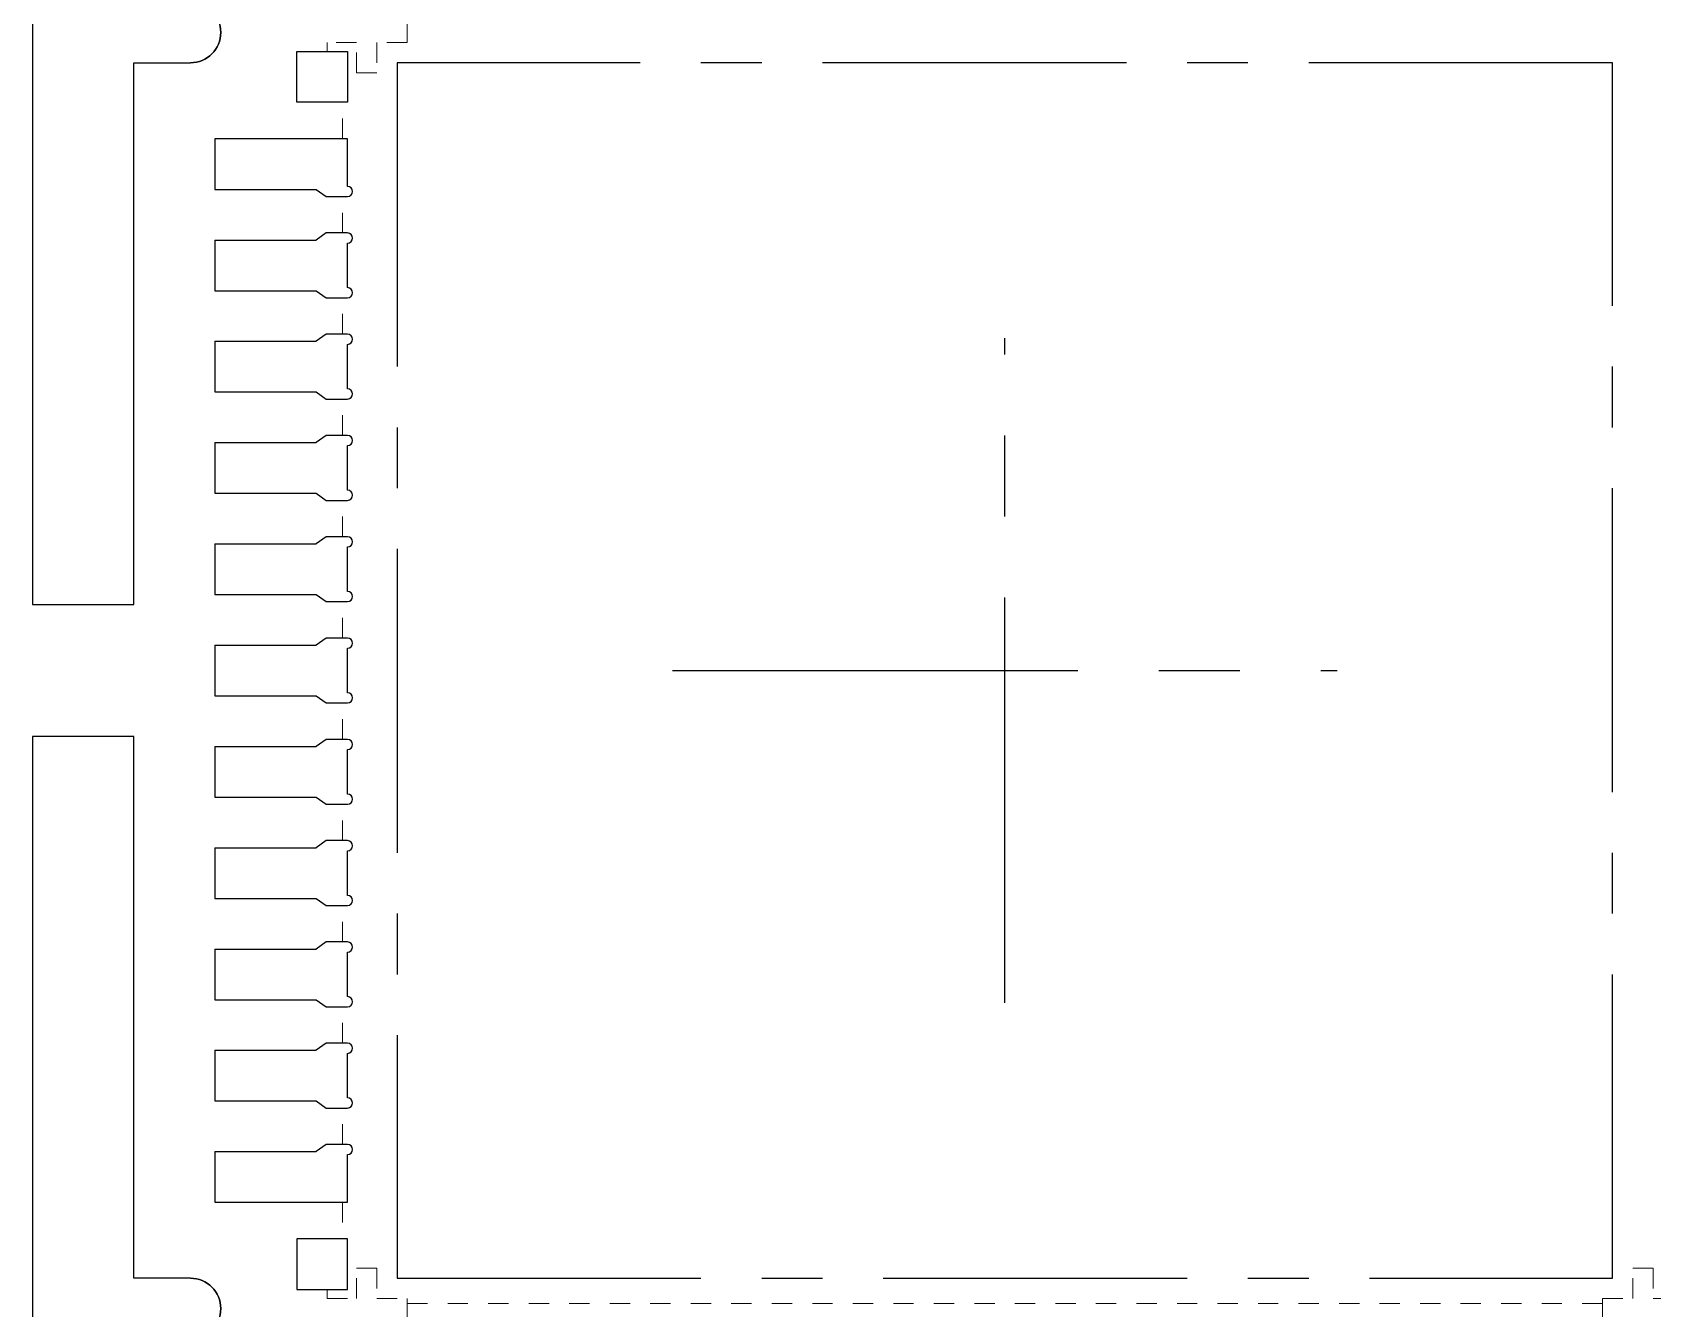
# Model space of a CAD drawing. Header units: millimetres. Extents: x 586 to 984, y 385 to 645.
# Drawn here: x 659.08 to 667.08, y 544.09 to 550.39 of the extents above; entities that cross this region are included whole.
import ezdxf

# ---------------------------------------------------------------- set-up
doc = ezdxf.new("R2010")
doc.units = ezdxf.units.MM
doc.linetypes.add('CENTER', pattern=[2, 1.25, -0.25, 0.25, -0.25])
doc.linetypes.add('HIDDEN', pattern=[0.375, 0.25, -0.125])
for name, color, linetype in [('1', 7, 'Continuous'), ('1D', 4, 'Continuous'), ('center', 1, 'Continuous'), ('LFBOT', 4, 'Continuous'), ('LFTOP', 7, 'Continuous'), ('PKG', 2, 'Continuous')]:
    doc.layers.add(name, color=color, linetype=linetype)

msp = doc.modelspace()

# ---------------------------------------------------------------- linework, layer by layer
at = {"layer": '1', "elevation": -0.0958}
for points in [[(659.8584, 550.5369), (659.5784, 550.5369), (659.5784, 553.2119), (659.0784, 553.2119), (659.0784, 547.5619), (659.5784, 547.5619), (659.5784, 550.2369), (659.8584, 550.2369, 1), (659.8584, 550.5369, -1), (659.8584, 550.2369)], [(659.8584, 544.2369), (659.5784, 544.2369), (659.5784, 546.9119), (659.0784, 546.9119), (659.0784, 541.2619), (659.5784, 541.2619), (659.5784, 543.9369), (659.8584, 543.9369, 1), (659.8584, 544.2369, -1), (659.8584, 543.9369)]]:
    msp.add_lwpolyline(points, format="xyb", dxfattribs=at)
at = {"layer": '1D', "linetype": 'HIDDEN', "lineweight": 0, "ltscale": 0.25, "elevation": -0.0958}
for points in [[(660.5334, 550.4819), (660.5334, 550.4369), (660.6784, 550.4369), (660.6784, 550.5869), (660.7784, 550.5869), (660.7784, 550.4369), (660.9284, 550.4369), (660.9284, 550.3369), (660.7784, 550.3369), (660.7784, 550.1869), (660.6784, 550.1869), (660.6784, 550.3369), (660.5334, 550.3369), (660.5334, 550.2919)], [(660.5334, 544.1819), (660.5334, 544.1369), (660.6784, 544.1369), (660.6784, 544.2869), (660.7784, 544.2869), (660.7784, 544.1369), (660.9284, 544.1369), (660.9284, 544.0369), (660.7784, 544.0369), (660.7784, 543.8869), (660.6784, 543.8869), (660.6784, 544.0369), (660.5334, 544.0369), (660.5334, 543.9919)]]:
    msp.add_lwpolyline(points, dxfattribs=at)
msp.add_lwpolyline([(667.2284, 544.0369), (667.0784, 544.0369), (667.0784, 543.8869), (666.9784, 543.8869), (666.9784, 544.0369), (666.8284, 544.0369), (666.8284, 544.1369), (666.9784, 544.1369), (666.9784, 544.2869), (667.0784, 544.2869), (667.0784, 544.1369), (667.2284, 544.1369)], close=True, dxfattribs=at)
at = {"layer": '1D', "linetype": 'HIDDEN', "lineweight": 0, "ltscale": 0.3, "elevation": -0.0958}
msp.add_lwpolyline([(666.8284, 544.1119), (660.9284, 544.1119)], dxfattribs=at)
at = {"layer": 'center', "linetype": 'CENTER', "ltscale": 1.6}
for p, q in [((663.8784, 545.5969, -0.0958), (663.8784, 548.8769, -0.0958)), ((662.2384, 547.2369, -0.0958), (665.5184, 547.2369, -0.0958))]:
    msp.add_line(p, q, dxfattribs=at)
at = {"layer": 'LFBOT', "linetype": 'HIDDEN', "lineweight": 5, "ltscale": 0.3}
for p, q in [((660.6084, 549.8619, -0.0958), (660.6084, 550.0419, -0.0958)), ((660.6084, 549.3969, -0.0958), (660.6084, 549.5769, -0.0958)), ((660.6084, 548.8969, -0.0958), (660.6084, 549.0769, -0.0958)), ((660.6084, 548.3969, -0.0958), (660.6084, 548.5769, -0.0958)), ((660.6084, 547.8969, -0.0958), (660.6084, 548.0769, -0.0958)), ((660.6084, 547.3969, -0.0958), (660.6084, 547.5769, -0.0958)), ((660.6084, 546.8969, -0.0958), (660.6084, 547.0769, -0.0958)), ((660.6084, 546.3969, -0.0958), (660.6084, 546.5769, -0.0958)), ((660.6084, 545.8969, -0.0958), (660.6084, 546.0769, -0.0958)), ((660.6084, 545.3969, -0.0958), (660.6084, 545.5769, -0.0958)), ((660.6084, 544.8969, -0.0958), (660.6084, 545.0769, -0.0958)), ((660.6084, 544.6119, -0.0958), (660.6084, 544.4319, -0.0958))]:
    msp.add_line(p, q, dxfattribs=at)
at = {"layer": 'LFTOP', "color": 7}
for p, q in [((660.6334, 549.8619, -0.0958), (659.9784, 549.8619, -0.0958)), ((660.6334, 549.6269, -0.0958), (660.6334, 549.8619, -0.0958)), ((659.9784, 549.6119, -0.0958), (660.4784, 549.6119, -0.0958)), ((660.4784, 549.6119, -0.0958), (660.5284, 549.5769, -0.0958)), ((660.5284, 549.5769, -0.0958), (660.6334, 549.5769, -0.0958)), ((659.9784, 549.3619, -0.0958), (660.4784, 549.3619, -0.0958)), ((660.5284, 549.3969, -0.0958), (660.4784, 549.3619, -0.0958)), ((660.6334, 549.3969, -0.0958), (660.5284, 549.3969, -0.0958)), ((660.6334, 549.1269, -0.0958), (660.6334, 549.3469, -0.0958)), ((659.9784, 549.1119, -0.0958), (660.4784, 549.1119, -0.0958)), ((660.4784, 549.1119, -0.0958), (660.5284, 549.0769, -0.0958)), ((660.5284, 549.0769, -0.0958), (660.6334, 549.0769, -0.0958)), ((660.5284, 548.8969, -0.0958), (660.4784, 548.8619, -0.0958)), ((660.6334, 548.8969, -0.0958), (660.5284, 548.8969, -0.0958)), ((659.9784, 548.8619, -0.0958), (660.4784, 548.8619, -0.0958)), ((660.6334, 548.6269, -0.0958), (660.6334, 548.8469, -0.0958)), ((659.9784, 548.6119, -0.0958), (660.4784, 548.6119, -0.0958)), ((660.4784, 548.6119, -0.0958), (660.5284, 548.5769, -0.0958)), ((660.5284, 548.5769, -0.0958), (660.6334, 548.5769, -0.0958)), ((660.5284, 548.3969, -0.0958), (660.4784, 548.3619, -0.0958)), ((660.6334, 548.3969, -0.0958), (660.5284, 548.3969, -0.0958)), ((659.9784, 548.3619, -0.0958), (660.4784, 548.3619, -0.0958)), ((660.6334, 548.1269, -0.0958), (660.6334, 548.3469, -0.0958)), ((659.9784, 548.1119, -0.0958), (660.4784, 548.1119, -0.0958)), ((660.4784, 548.1119, -0.0958), (660.5284, 548.0769, -0.0958)), ((660.5284, 548.0769, -0.0958), (660.6334, 548.0769, -0.0958)), ((659.9784, 547.8619, -0.0958), (660.4784, 547.8619, -0.0958)), ((660.5284, 547.8969, -0.0958), (660.4784, 547.8619, -0.0958)), ((660.6334, 547.8969, -0.0958), (660.5284, 547.8969, -0.0958)), ((660.6334, 547.6269, -0.0958), (660.6334, 547.8469, -0.0958)), ((659.9784, 547.6119, -0.0958), (660.4784, 547.6119, -0.0958)), ((660.4784, 547.6119, -0.0958), (660.5284, 547.5769, -0.0958)), ((660.5284, 547.5769, -0.0958), (660.6334, 547.5769, -0.0958)), ((659.9784, 547.3619, -0.0958), (660.4784, 547.3619, -0.0958)), ((660.5284, 547.3969, -0.0958), (660.4784, 547.3619, -0.0958)), ((660.6334, 547.3969, -0.0958), (660.5284, 547.3969, -0.0958)), ((660.6334, 547.1269, -0.0958), (660.6334, 547.3469, -0.0958)), ((659.9784, 547.1119, -0.0958), (660.4784, 547.1119, -0.0958)), ((660.4784, 547.1119, -0.0958), (660.5284, 547.0769, -0.0958)), ((660.5284, 547.0769, -0.0958), (660.6334, 547.0769, -0.0958)), ((660.5284, 546.8969, -0.0958), (660.4784, 546.8619, -0.0958)), ((660.6334, 546.8969, -0.0958), (660.5284, 546.8969, -0.0958)), ((659.9784, 546.8619, -0.0958), (660.4784, 546.8619, -0.0958)), ((660.6334, 546.6269, -0.0958), (660.6334, 546.8469, -0.0958)), ((659.9784, 546.6119, -0.0958), (660.4784, 546.6119, -0.0958)), ((660.4784, 546.6119, -0.0958), (660.5284, 546.5769, -0.0958)), ((660.5284, 546.5769, -0.0958), (660.6334, 546.5769, -0.0958)), ((660.5284, 546.3969, -0.0958), (660.4784, 546.3619, -0.0958)), ((660.6334, 546.3969, -0.0958), (660.5284, 546.3969, -0.0958)), ((659.9784, 546.3619, -0.0958), (660.4784, 546.3619, -0.0958)), ((660.6334, 546.1269, -0.0958), (660.6334, 546.3469, -0.0958)), ((659.9784, 546.1119, -0.0958), (660.4784, 546.1119, -0.0958)), ((660.4784, 546.1119, -0.0958), (660.5284, 546.0769, -0.0958)), ((660.5284, 546.0769, -0.0958), (660.6334, 546.0769, -0.0958)), ((659.9784, 545.8619, -0.0958), (660.4784, 545.8619, -0.0958)), ((660.5284, 545.8969, -0.0958), (660.4784, 545.8619, -0.0958)), ((660.6334, 545.8969, -0.0958), (660.5284, 545.8969, -0.0958)), ((660.6334, 545.6269, -0.0958), (660.6334, 545.8469, -0.0958)), ((659.9784, 545.6119, -0.0958), (660.4784, 545.6119, -0.0958)), ((660.4784, 545.6119, -0.0958), (660.5284, 545.5769, -0.0958)), ((660.5284, 545.5769, -0.0958), (660.6334, 545.5769, -0.0958)), ((659.9784, 545.3619, -0.0958), (660.4784, 545.3619, -0.0958)), ((660.5284, 545.3969, -0.0958), (660.4784, 545.3619, -0.0958)), ((660.6334, 545.3969, -0.0958), (660.5284, 545.3969, -0.0958)), ((660.6334, 545.1269, -0.0958), (660.6334, 545.3469, -0.0958)), ((659.9784, 545.1119, -0.0958), (660.4784, 545.1119, -0.0958)), ((660.4784, 545.1119, -0.0958), (660.5284, 545.0769, -0.0958)), ((660.5284, 545.0769, -0.0958), (660.6334, 545.0769, -0.0958)), ((660.5284, 544.8969, -0.0958), (660.4784, 544.8619, -0.0958)), ((660.6334, 544.8969, -0.0958), (660.5284, 544.8969, -0.0958)), ((659.9784, 544.8619, -0.0958), (660.4784, 544.8619, -0.0958)), ((660.6334, 544.6119, -0.0958), (660.6334, 544.8469, -0.0958)), ((659.9784, 544.6119, -0.0958), (660.6334, 544.6119, -0.0958))]:
    msp.add_line(p, q, dxfattribs=at)
at = {"layer": 'LFTOP'}
for p, q in [((659.9784, 549.8619, -0.0958), (659.9784, 549.6119, -0.0958)), ((659.9784, 549.3619, -0.0958), (659.9784, 549.1119, -0.0958)), ((659.9784, 548.8619, -0.0958), (659.9784, 548.6119, -0.0958)), ((659.9784, 548.3619, -0.0958), (659.9784, 548.1119, -0.0958)), ((659.9784, 547.8619, -0.0958), (659.9784, 547.6119, -0.0958)), ((659.9784, 547.3619, -0.0958), (659.9784, 547.1119, -0.0958)), ((659.9784, 546.8619, -0.0958), (659.9784, 546.6119, -0.0958)), ((659.9784, 546.3619, -0.0958), (659.9784, 546.1119, -0.0958)), ((659.9784, 545.8619, -0.0958), (659.9784, 545.6119, -0.0958)), ((659.9784, 545.3619, -0.0958), (659.9784, 545.1119, -0.0958)), ((659.9784, 544.8619, -0.0958), (659.9784, 544.6119, -0.0958))]:
    msp.add_line(p, q, dxfattribs=at)
at = {"layer": 'LFTOP', "color": 7, "elevation": -0.0958}
for points in [[(660.6334, 550.2919), (660.6334, 550.0419), (660.3834, 550.0419), (660.3834, 550.2919)], [(660.6334, 544.1819), (660.6334, 544.4319), (660.3834, 544.4319), (660.3834, 544.1819)]]:
    msp.add_lwpolyline(points, close=True, dxfattribs=at)
at = {"layer": 'LFTOP', "color": 7}
for centre in [(660.6334, 549.6019, -0.0958), (660.6334, 549.3719, -0.0958), (660.6334, 549.1019, -0.0958), (660.6334, 548.8719, -0.0958), (660.6334, 548.6019, -0.0958), (660.6334, 548.3719, -0.0958), (660.6334, 548.1019, -0.0958), (660.6334, 547.8719, -0.0958), (660.6334, 547.6019, -0.0958), (660.6334, 547.3719, -0.0958), (660.6334, 547.1019, -0.0958), (660.6334, 546.8719, -0.0958), (660.6334, 546.6019, -0.0958), (660.6334, 546.3719, -0.0958), (660.6334, 546.1019, -0.0958), (660.6334, 545.8719, -0.0958), (660.6334, 545.6019, -0.0958), (660.6334, 545.3719, -0.0958), (660.6334, 545.1019, -0.0958), (660.6334, 544.8719, -0.0958)]:
    msp.add_arc(centre, 0.025, 270, 90, dxfattribs=at)
at = {"layer": 'PKG', "color": 2, "linetype": 'CENTER', "ltscale": 1.2}
for p, q in [((666.8784, 550.2369, -0.0958), (660.8784, 550.2369, -0.0958)), ((660.8784, 550.2369, -0.0958), (660.8784, 544.2369, -0.0958)), ((666.8784, 544.2369, -0.0958), (666.8784, 550.2369, -0.0958)), ((660.8784, 544.2369, -0.0958), (666.8784, 544.2369, -0.0958))]:
    msp.add_line(p, q, dxfattribs=at)

doc.saveas('drawing.dxf')
